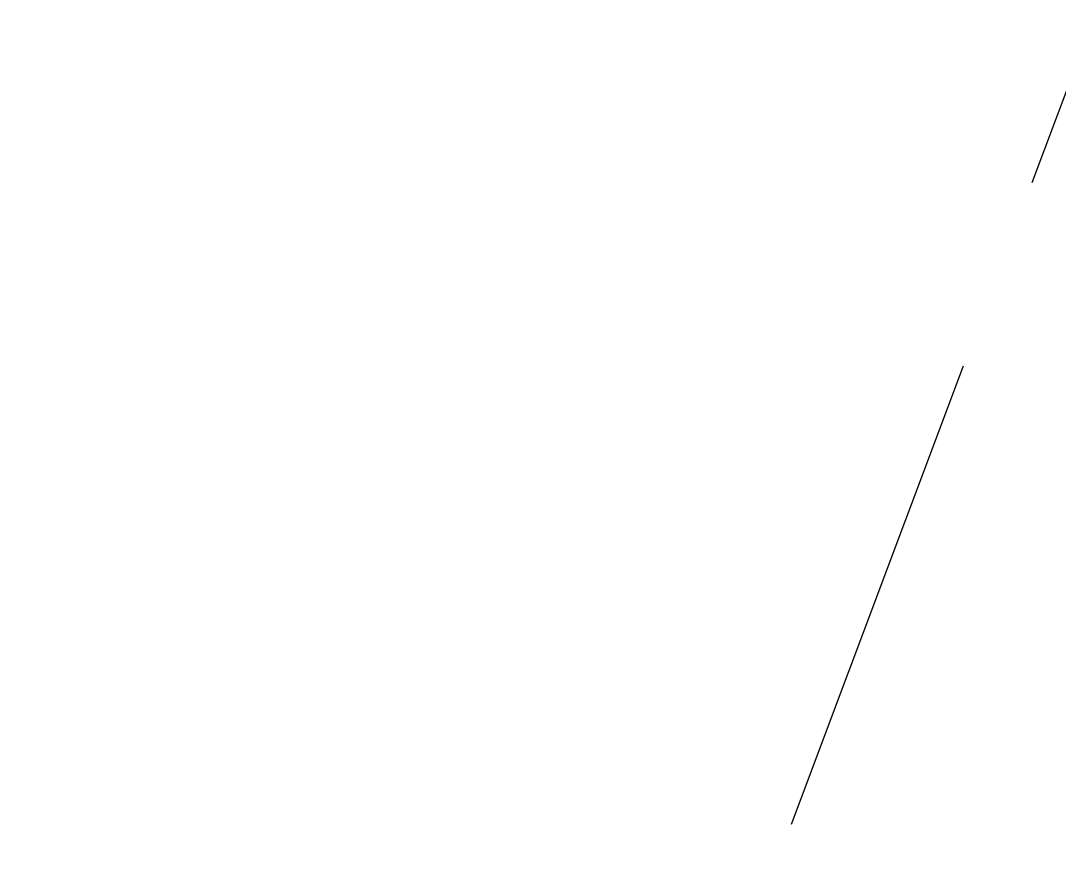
# Model space of a CAD drawing. Header units: inches. Extents: x 0 to 1813292486, y 0 to 3473589894.
# Drawn here: x 600493536 to 600494066, y 3473210219 to 3473210645 of the extents above; entities that cross this region are included whole.
import ezdxf

# ---------------------------------------------------------------- set-up
doc = ezdxf.new("R2010")
doc.units = ezdxf.units.IN
doc.header["$LTSCALE"] = 1000
doc.header["$MEASUREMENT"] = 0
doc.linetypes.add('AX-MALL-WALL-P02-QT$0$DASH', pattern=[0.35, 0.25, -0.1])
for name, color, linetype in [('A-Anno-Note', 241, 'Continuous'), ('AX-MALL-P02-200$0$A-Anno-Note', 241, 'Continuous'), ('AX-MALL-WALL-P02$0$A-Anno-Note', 241, 'Continuous'), ('AX-MALL-WALL-P02-QT$0$A-Detl-Fine', 152, 'Continuous'), ('AX-MALL-WALL-P02-QT$0$A-Detl-Patt', 8, 'Continuous'), ('AX-MALL-WALL-P02-QT$0$A-Detl-Thin', 131, 'Continuous'), ('AX-MALL-WALL-P02-QT$0$A-Hdrl', 31, 'Continuous')]:
    doc.layers.add(name, color=color, linetype=linetype)

# ---------------------------------------------------------------- blocks, each defined once
blk = doc.blocks.new('AX-MALL-WALL-P02-QT$0$tj')
at = {"layer": 'AX-MALL-WALL-P02-QT$0$A-Detl-Patt'}
h = blk.add_hatch(dxfattribs=at)
h.set_pattern_fill('STEEL', color=256, scale=100, angle=50.4318)
h.set_pattern_definition([(75, (-14278.2, 156289.83), (-153.340725, 41.08752), []), (75, (-14317.88, 156358.57), (-153.340725, 41.08752), [])])
edge = h.paths.add_edge_path()
edge.add_line((88101.27, 47666.64), (87883.94, 47459.85))
edge.add_line((87883.94, 47459.85), (91571.55, 43584.64))
edge.add_arc((262949.39, 558937.71), 543101.41, 251.6057364, 260.0288667)
edge.add_arc((172180.85, -2862.15), 27100, 64.712866, 96.931605, ccw=False)
edge.add_arc((262948.97, 558936.32), 543099.97, 261.6155115, 271.7251478)
edge.add_line((279298.98, 16082.52), (279298.98, 16382.65))
edge.add_arc((262948.97, 558936.32), 542799.97, 261.6202036, 271.7261014, ccw=False)
edge.add_arc((172180.85, -2862.15), 27400, 64.806318, 96.838159)
edge.add_arc((262949.39, 558937.7), 542801.41, 251.6136389, 260.0241733, ccw=False)
edge.add_line((91737.26, 43845.69), (88101.27, 47666.64))
at = {"layer": 'AX-MALL-WALL-P02-QT$0$A-Detl-Fine'}
blk.add_lwpolyline([(132811.47, 30834.62, 0.011579), (157401.03, 25375.82, -0.462334), (158218.31, 23912.57, 0.01722), (157319.59, 21221.48, 0.01722)], format="xyb", dxfattribs=at)
at = {"layer": 'AX-MALL-WALL-P02-QT$0$A-Detl-Patt'}
blk.add_lwpolyline([(88103.03, 47737.33), (87813.25, 47461.6), (91543.93, 43541.13, 0.036779), (168908.95, 23989.25, -0.141654), (183742.1, 21592.71, 0.044166), (279348.98, 16034), (279348.98, 16434.18, -0.044144), (183859.05, 21979.79, 0.140545), (168919.85, 24393.47, -0.036705), (91764.88, 43889.2), (88103.03, 47737.33)], format="xyb", dxfattribs=at)
blk.add_lwpolyline([(88101.27, 47666.64), (87883.94, 47459.85), (91571.55, 43584.64, 0.036769), (168910.3, 24039.78, -0.141514), (183756.74, 21641.09, 0.04414), (279298.98, 16082.52), (279298.98, 16382.65, -0.044124), (183844.46, 21931.4, 0.140683), (168918.46, 24342.94, -0.036714), (91737.26, 43845.69)], format="xyb", close=True, dxfattribs=at)
at = {"layer": 'AX-MALL-WALL-P02-QT$0$A-Detl-Patt', "linetype": 'AX-MALL-WALL-P02-QT$0$DASH'}
blk.add_lwpolyline([(132859.33, 31028.81, 0.011579), (157439.85, 25572.02, -0.462334), (158405.72, 23842.73, 0.01722), (157511.36, 21164.7, 0.01722)], format="xyb", dxfattribs=at)
at = {"layer": 'AX-MALL-WALL-P02-QT$0$A-Detl-Thin'}
blk.add_lwpolyline([(132955.03, 31417.19, 0.011579), (157517.47, 25964.41, -0.462334), (158780.53, 23703.03, 0.01722), (157894.9, 21051.13, 0.01722)], format="xyb", dxfattribs=at)
at = {"layer": 'AX-MALL-WALL-P02-QT$0$A-Hdrl', "ltscale": 6}
for points in [[(132907.18, 31223, 0.011579), (157478.66, 25768.22, -0.462334), (158593.12, 23772.88, 0.01722), (157703.13, 21107.92)], [(132883.25, 31125.91, 0.011579), (157459.25, 25670.12, -0.462334), (158499.42, 23807.8, 0.01722), (157607.25, 21136.31, 0.01722)]]:
    blk.add_lwpolyline(points, format="xyb", dxfattribs=at)
blk = doc.blocks.new('AX-MALL-WALL-P02-QT')
at = {"layer": 'AX-MALL-WALL-P02-QT$0$A-Detl-Patt', "linetype": 'AX-MALL-WALL-P02-QT$0$DASH'}
blk.add_line((600295524.43, 3473092770.74), (600306353.52, 3473105234.16), dxfattribs=at)
at = {"layer": 'AX-MALL-WALL-P02-QT$0$A-Detl-Thin', "rotation": 339.5681613091762}
blk.add_blockref('AX-MALL-WALL-P02-QT$0$tj', (600144118.7, 3473128496.29), dxfattribs=at)
blk = doc.blocks.new('AX-MALL-WALL-P02')
at = {"layer": 'AX-MALL-WALL-P02$0$A-Anno-Note'}
blk.add_blockref('AX-MALL-WALL-P02-QT', (0, 0), dxfattribs=at)
blk = doc.blocks.new('AX-MALL-P02-200')
at = {"layer": 'AX-MALL-P02-200$0$A-Anno-Note'}
blk.add_blockref('AX-MALL-WALL-P02', (0, 0), dxfattribs=at)

msp = doc.modelspace()

# ---------------------------------------------------------------- block references
at = {"layer": 'A-Anno-Note', "rotation": 20.43183869077545}
msp.add_blockref('AX-MALL-P02-200', (1250392458.53, 9048125.68), dxfattribs=at)

doc.saveas('drawing.dxf')
